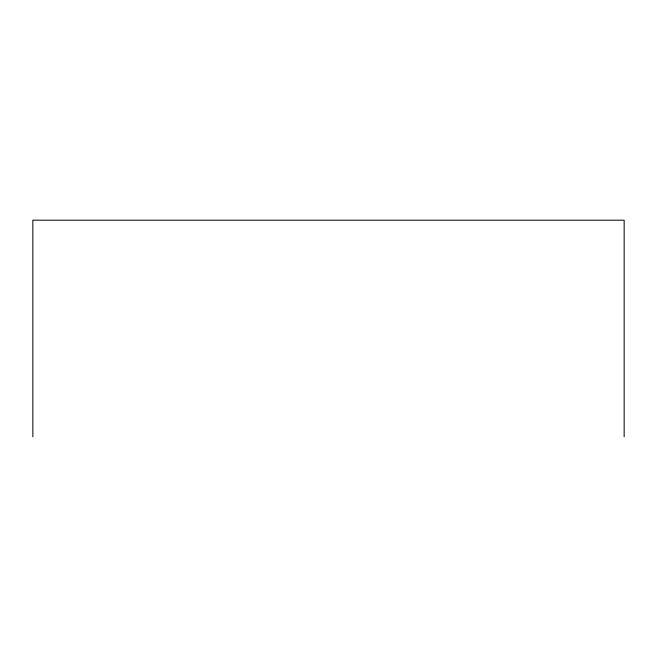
<?xml version="1.0" encoding="UTF-8"?>
<svg xmlns="http://www.w3.org/2000/svg" width="657" height="657" viewBox="0 0 657 657"><rect width="100%" height="100%" fill="white"/><g stroke="black" fill="none" stroke-linecap="round" stroke-linejoin="round"><path stroke-width="0.99" d="M624.15 436.806L624.15 220.194L32.85 220.194L32.85 436.806"/></g></svg>
